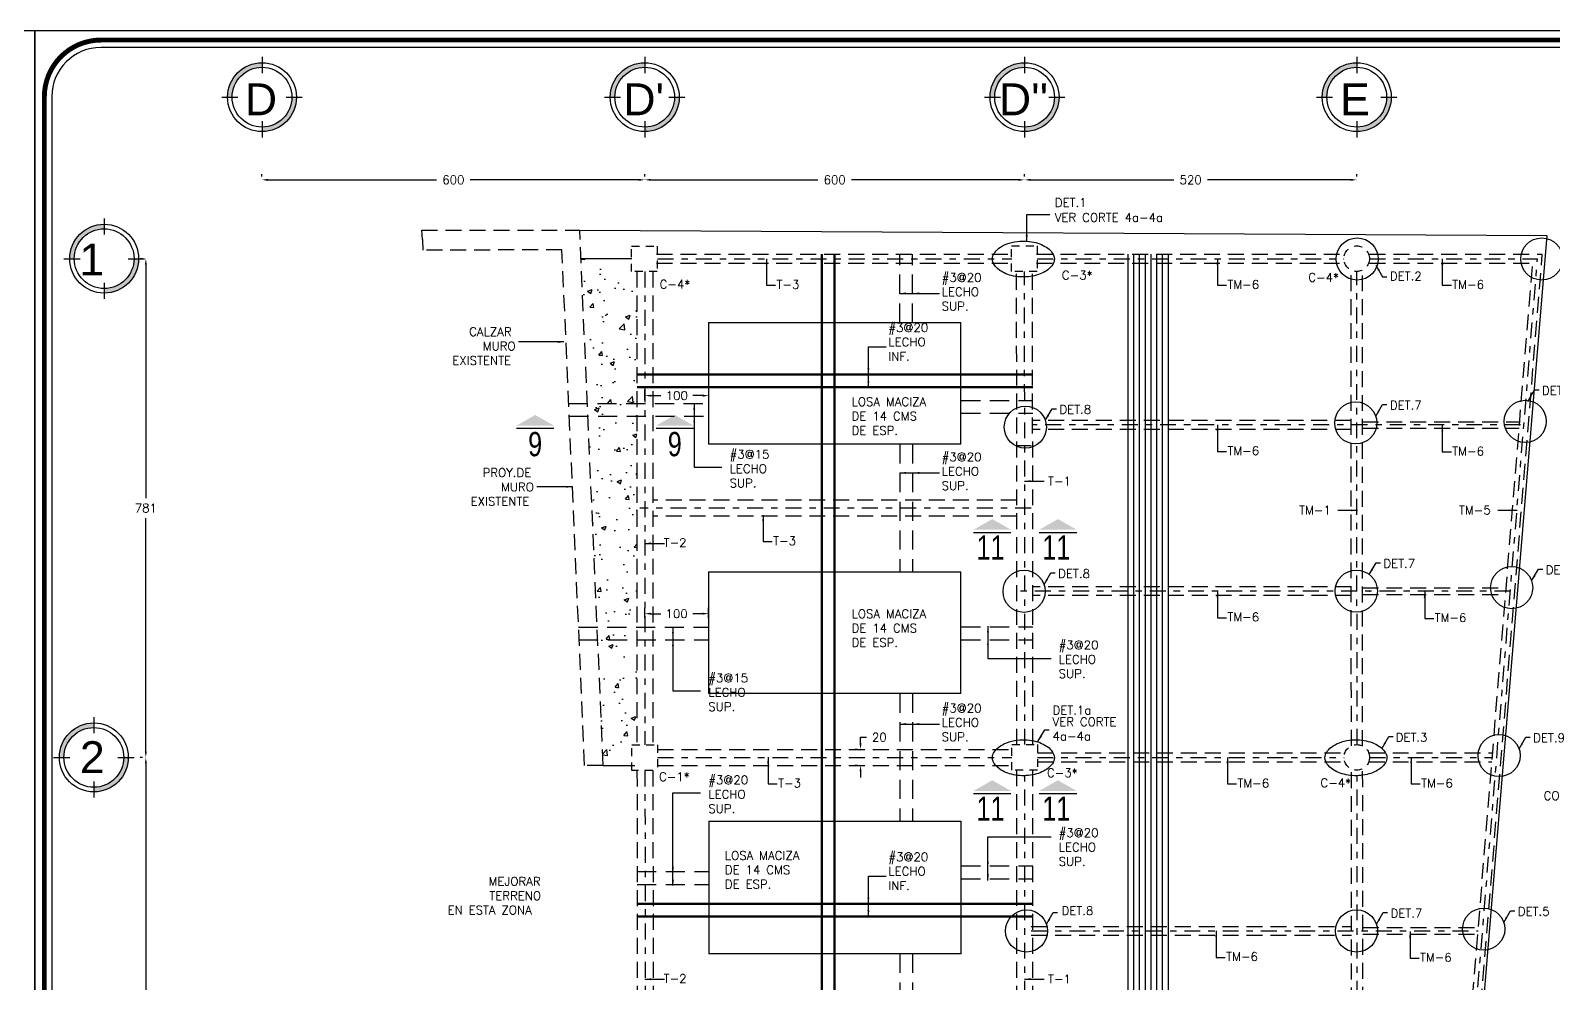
# Model space of a CAD drawing. Header units: millimetres. Extents: x -478 to -58, y -79 to 80.
# Drawn here: x -434.82 to -410.95, y 52.57 to 67.5 of the extents above; entities that cross this region are included whole.
import ezdxf
from ezdxf.enums import TextEntityAlignment as Align

# ---------------------------------------------------------------- set-up
doc = ezdxf.new("R2010")
doc.units = ezdxf.units.MM
doc.header["$MEASUREMENT"] = 0
for name, pattern in [('DASHDOT2', [0.5, 0.25, -0.125, 0, -0.125]), ('DASHED2', [0.375, 0.25, -0.125]), ('HIDDEN', [0.375, 0.25, -0.125]), ('HIDDEN2', [0.1875, 0.125, -0.0625])]:
    doc.linetypes.add(name, pattern=pattern)
doc.layers.get('Defpoints').update_dxf_attribs({"color": 71})
for name, color, linetype in [('ACERO', 40, 'Continuous'), ('ACEROP', 40, 'DASHED2'), ('Castillos', 1, 'Continuous'), ('COLUMNAS', 7, 'Continuous'), ('L1', 1, 'Continuous'), ('proyecciones', 2, 'HIDDEN2'), ('texto', 5, 'Continuous'), ('trabes', 9, 'DASHDOT2')]:
    doc.layers.add(name, color=color, linetype=linetype)
doc.layers.add('cajones', color=150, linetype='Continuous', lineweight=0)
doc.styles.add('ARIAL', font='arial.ttf')
doc.styles.add('GRAN', font='swissck.ttf', dxfattribs={"height": 0.3})
doc.styles.add('PEQ', font='simplex.shx', dxfattribs={"height": 0.09})
doc.styles.add('ROMANS', font='simplex.shx')
doc.styles.get("Standard").update_dxf_attribs({"font": 'simplex.shx'})
doc.dimstyles.new('STANDARD$0', dxfattribs={"dimtxt": 0.135, "dimasz": 0.095, "dimexe": 0.09, "dimexo": 0.05, "dimgap": 0.09, "dimtad": 0, "dimtih": 1, "dimtoh": 1, "dimdec": 0, "dimlfac": 100, "dimzin": 0, "dimdsep": 46, "dimtxsty": 'ROMANS', "dimcen": 0.09, "dimclrd": 1, "dimclre": 1, "dimclrt": 5, "dimadec": 0, "dimazin": 0, "dimtfac": 1, "dimtdec": 0, "dimtofl": 0, "dimtmove": 0, "dimatfit": 1, "dimfxl": 1, "dimtolj": 1, "dimtzin": 0, "dimarcsym": 0})

# ---------------------------------------------------------------- blocks, each defined once
blk = doc.blocks.new('EJES CREADOS')
h = blk.add_hatch(color=3)
h.paths.add_polyline_path([(-374.239, 17.488), (-374.167, 17.488, -0.414214), (-373.699, 17.956), (-373.699, 18.028, 0.414214)])
h.paths.add_polyline_path([(-373.159, 17.488), (-373.231, 17.488, -0.414214), (-373.699, 17.02), (-373.699, 16.948, 0.414214)])
at = {"color": 3}
for points in [[(-373.699, 18.118), (-373.699, 17.866)], [(-374.329, 17.488), (-374.077, 17.488)], [(-373.321, 17.488), (-373.069, 17.488)], [(-373.699, 17.11), (-373.699, 16.858)]]:
    blk.add_lwpolyline(points, dxfattribs=at)
for radius in [0.54, 0.468]:
    blk.add_circle((-373.699, 17.488), radius, dxfattribs=at)
blk = doc.blocks.new('*D378')
at = {"layer": 'COLUMNAS', "color": 1, "lineweight": -2}
for p, q in [((-433.058, 63.924), (-433.098, 63.924)), ((-433.008, 63.829), (-433.008, 60.174)), ((-433.008, 56.205), (-433.008, 59.859)), ((-433.058, 56.11), (-433.098, 56.11))]:
    blk.add_line(p, q, dxfattribs=at)
at = {"layer": 'COLUMNAS', "color": 1}
for points in [[(-433.024, 63.829), (-432.992, 63.829), (-433.008, 63.924)], [(-433.024, 56.205), (-432.992, 56.205), (-433.008, 56.11)]]:
    blk.add_solid(points, dxfattribs=at)
at = {"layer": 'Defpoints', "color": 0}
for p in [(-433.008, 63.924), (-433.008, 56.11), (-433.008, 56.11)]:
    blk.add_point(p, dxfattribs=at)
at = {"layer": 'COLUMNAS', "color": 5, "insert": (-433.008, 60.017), "char_height": 0.135, "attachment_point": 5, "style": 'ROMANS'}
blk.add_mtext('\\A1;781', dxfattribs=at)
blk = doc.blocks.new('*D379')
at = {"layer": 'COLUMNAS', "color": 1, "lineweight": -2}
for p, q in [((-433.058, 56.11), (-433.098, 56.11)), ((-433.008, 56.015), (-433.008, 52.191)), ((-433.008, 48.053), (-433.008, 51.876)), ((-433.058, 47.958), (-433.098, 47.958))]:
    blk.add_line(p, q, dxfattribs=at)
at = {"layer": 'COLUMNAS', "color": 1}
for points in [[(-433.024, 56.015), (-432.992, 56.015), (-433.008, 56.11)], [(-433.024, 48.053), (-432.992, 48.053), (-433.008, 47.958)]]:
    blk.add_solid(points, dxfattribs=at)
at = {"layer": 'Defpoints', "color": 0}
for p in [(-433.008, 56.11), (-433.008, 47.958), (-433.008, 47.958)]:
    blk.add_point(p, dxfattribs=at)
at = {"layer": 'COLUMNAS', "color": 5, "insert": (-433.008, 52.034), "char_height": 0.135, "attachment_point": 5, "style": 'ROMANS'}
blk.add_mtext('\\A1;815', dxfattribs=at)
blk = doc.blocks.new('*D384')
at = {"layer": 'COLUMNAS', "color": 1, "lineweight": -2}
for p, q in [((-431.188, 65.209), (-431.188, 65.249)), ((-431.093, 65.159), (-428.453, 65.159)), ((-425.286, 65.159), (-427.926, 65.159)), ((-425.191, 65.209), (-425.191, 65.249))]:
    blk.add_line(p, q, dxfattribs=at)
at = {"layer": 'COLUMNAS', "color": 1}
for points in [[(-431.093, 65.175), (-431.093, 65.143), (-431.188, 65.159)], [(-425.286, 65.175), (-425.286, 65.143), (-425.191, 65.159)]]:
    blk.add_solid(points, dxfattribs=at)
at = {"layer": 'Defpoints', "color": 0}
for p in [(-431.188, 65.159), (-425.191, 65.159), (-425.191, 65.159)]:
    blk.add_point(p, dxfattribs=at)
at = {"layer": 'COLUMNAS', "color": 5, "insert": (-428.189, 65.159), "char_height": 0.135, "attachment_point": 5, "style": 'ROMANS'}
blk.add_mtext('\\A1;600', dxfattribs=at)
blk = doc.blocks.new('*D385')
at = {"layer": 'COLUMNAS', "color": 1, "lineweight": -2}
for p, q in [((-425.191, 65.209), (-425.191, 65.249)), ((-425.096, 65.159), (-422.479, 65.159)), ((-419.335, 65.159), (-421.952, 65.159)), ((-419.24, 65.209), (-419.24, 65.249))]:
    blk.add_line(p, q, dxfattribs=at)
at = {"layer": 'COLUMNAS', "color": 1}
for points in [[(-425.096, 65.175), (-425.096, 65.143), (-425.191, 65.159)], [(-419.335, 65.175), (-419.335, 65.143), (-419.24, 65.159)]]:
    blk.add_solid(points, dxfattribs=at)
at = {"layer": 'Defpoints', "color": 0}
for p in [(-425.191, 65.159), (-419.24, 65.159), (-419.24, 65.159)]:
    blk.add_point(p, dxfattribs=at)
at = {"layer": 'COLUMNAS', "color": 5, "insert": (-422.215, 65.159), "char_height": 0.135, "attachment_point": 5, "style": 'ROMANS'}
blk.add_mtext('\\A1;600', dxfattribs=at)
blk = doc.blocks.new('*D386')
at = {"layer": 'COLUMNAS', "color": 1, "lineweight": -2}
for p, q in [((-419.24, 65.209), (-419.24, 65.249)), ((-419.145, 65.159), (-416.901, 65.159)), ((-414.13, 65.159), (-416.374, 65.159)), ((-414.035, 65.209), (-414.035, 65.249))]:
    blk.add_line(p, q, dxfattribs=at)
at = {"layer": 'COLUMNAS', "color": 1}
for points in [[(-419.145, 65.175), (-419.145, 65.143), (-419.24, 65.159)], [(-414.13, 65.175), (-414.13, 65.143), (-414.035, 65.159)]]:
    blk.add_solid(points, dxfattribs=at)
at = {"layer": 'Defpoints', "color": 0}
for p in [(-419.24, 65.159), (-414.035, 65.159), (-414.035, 65.159)]:
    blk.add_point(p, dxfattribs=at)
at = {"layer": 'COLUMNAS', "color": 5, "insert": (-416.637, 65.159), "char_height": 0.135, "attachment_point": 5, "style": 'ROMANS'}
blk.add_mtext('\\A1;520', dxfattribs=at)
blk = doc.blocks.new('*D390')
at = {"layer": 'Defpoints', "color": 0}
for p in [(-425.19, 61.655), (-424.186, 61.778), (-424.186, 61.655)]:
    blk.add_point(p, dxfattribs=at)
at = {"layer": 'L1', "color": 1, "lineweight": -2}
for p, q in [((-425.19, 61.705), (-425.19, 61.868)), ((-424.186, 61.705), (-424.186, 61.868)), ((-425.095, 61.778), (-424.939, 61.778)), ((-424.281, 61.778), (-424.437, 61.778))]:
    blk.add_line(p, q, dxfattribs=at)
at = {"layer": 'L1', "color": 1}
for points in [[(-425.095, 61.794), (-425.095, 61.762), (-425.19, 61.778)], [(-424.281, 61.794), (-424.281, 61.762), (-424.186, 61.778)]]:
    blk.add_solid(points, dxfattribs=at)
at = {"layer": 'L1', "color": 5, "insert": (-424.688, 61.778), "char_height": 0.135, "attachment_point": 5, "style": 'ROMANS'}
blk.add_mtext('\\A1;100', dxfattribs=at)
blk = doc.blocks.new('*D387')
at = {"layer": 'Defpoints', "color": 0}
for p in [(-425.19, 58.24), (-424.19, 58.362), (-424.19, 58.24)]:
    blk.add_point(p, dxfattribs=at)
at = {"layer": 'L1', "color": 1, "lineweight": -2}
for p, q in [((-425.19, 58.29), (-425.19, 58.452)), ((-425.095, 58.362), (-424.94, 58.362)), ((-424.285, 58.362), (-424.439, 58.362)), ((-424.19, 58.29), (-424.19, 58.452))]:
    blk.add_line(p, q, dxfattribs=at)
at = {"layer": 'L1', "color": 1}
for points in [[(-425.095, 58.378), (-425.095, 58.346), (-425.19, 58.362)], [(-424.285, 58.378), (-424.285, 58.346), (-424.19, 58.362)]]:
    blk.add_solid(points, dxfattribs=at)
at = {"layer": 'L1', "color": 5, "insert": (-424.69, 58.362), "char_height": 0.135, "attachment_point": 5, "style": 'ROMANS'}
blk.add_mtext('\\A1;100', dxfattribs=at)
blk = doc.blocks.new('*D419')
at = {"layer": 'Defpoints', "color": 0}
for p in [(-421.809, 56.235), (-421.809, 56.235), (-421.809, 55.985)]:
    blk.add_point(p, dxfattribs=at)
at = {"layer": 'L1', "color": 1, "lineweight": -2}
for p, q in [((-421.809, 56.33), (-421.809, 56.425)), ((-421.809, 56.425), (-421.714, 56.425)), ((-421.859, 56.235), (-421.899, 56.235)), ((-421.859, 55.985), (-421.899, 55.985)), ((-421.809, 55.89), (-421.809, 55.795))]:
    blk.add_line(p, q, dxfattribs=at)
at = {"layer": 'L1', "color": 1}
for points in [[(-421.825, 56.33), (-421.793, 56.33), (-421.809, 56.235)], [(-421.825, 55.89), (-421.793, 55.89), (-421.809, 55.985)]]:
    blk.add_solid(points, dxfattribs=at)
at = {"layer": 'L1', "color": 5, "insert": (-421.515, 56.425), "char_height": 0.135, "attachment_point": 5, "style": 'ROMANS'}
blk.add_mtext('\\A1;20', dxfattribs=at)

msp = doc.modelspace()

# ---------------------------------------------------------------- hatches: boundary and pattern name
at = {"layer": 'L1'}
h = msp.add_hatch(dxfattribs=at)
h.set_pattern_fill('AR-CONC', color=256, scale=0.1, style=0)
h.set_pattern_definition([(50, (-0.16126, 0), (0.7172602, -0.0627521), [0.075, -0.825]), (355, (-0.1613, 0), (-0.1387513, 0.7521921), [0.06, -0.66]), (100.4514, (-0.1015, -0.0052), (0.5785094, 0.6894395), [0.0637402, -0.7011421]), (46.1842, (-0.1613, 0.2), (1.067241, -0.165519), [0.1125, -1.2375]), (96.6356, (-0.0723, 0.1862), (0.9346627, 0.9741179), [0.0956103, -1.051713]), (351.1842, (-0.1613, 0.2), (0.934662, 0.9741186), [0.09, -0.99]), (21, (-0.06126, 0.15), (0.59690705, -0.4026189), [0.075, -0.825]), (326, (-0.0613, 0.15), (0.2433153, 0.72515), [0.06, -0.66]), (71.4514, (-0.0115, 0.11645), (0.8402226, 0.3225305), [0.0637402, -0.7011421]), (37.5, (-0.16126, 0), (0.01215986, 0.33289385), [0, -0.652, 0, -0.67, 0, -0.6625]), (7.5, (-0.16126, 0), (0.26306954, 0.3944117), [0, -0.382, 0, -0.637, 0, -0.2525]), (327.5, (-0.38426, 0), (0.53382244, -0.02255487), [0, -0.25, 0, -0.78, 0, -1.035]), (317.5, (-0.48426, 0), (0.58318617, 0.100105), [0, -0.325, 0, -0.518, 0, -0.735])])
edge = h.paths.add_edge_path()
edge.add_spline(control_points=[(-425.31597, 63.64408), (-425.33219, 63.6463), (-425.34821, 63.64905), (-425.44839, 63.66991), (-425.52428, 63.70189), (-425.63363, 63.77849), (-425.66756, 63.8214), (-425.69261, 63.88307), (-425.69671, 63.90329), (-425.69584, 63.92375)], knot_values=[3.11681611, 3.11681611, 3.11681611, 3.11681611, 3.21061865, 3.21061865, 3.7145161, 3.7145161, 4.21841354, 4.21841354, 4.51159774, 4.51159774, 4.51159774, 4.51159774], degree=3, periodic=0)
edge.add_line((-425.69816, 63.92375), (-426.18961, 63.92375))
edge.add_line((-426.18961, 63.92375), (-426.0899, 61.65542))
edge.add_line((-426.0899, 61.65542), (-425.3149, 61.65542))
edge.add_line((-425.3149, 61.65542), (-425.31597, 63.64408))
h.paths.add_polyline_path([(-425.3149, 61.65542), (-426.0899, 61.65542), (-426.08111, 61.45542), (-425.31479, 61.45542)])
h.paths.add_polyline_path([(-425.31479, 61.45542), (-426.08111, 61.45542), (-425.93587, 58.15112), (-425.31301, 58.15112)])
h.paths.add_polyline_path([(-425.31301, 58.15112), (-425.93587, 58.15112), (-425.92707, 57.95112), (-425.31291, 57.95112)])
edge = h.paths.add_edge_path()
edge.add_line((-425.31291, 57.95112), (-425.92707, 57.95112))
edge.add_line((-425.92707, 57.95112), (-425.84065, 55.9849))
edge.add_line((-425.84065, 55.9849), (-425.64363, 55.9849))
edge.add_spline(control_points=[(-425.64363, 55.9849), (-425.6615, 56.00571), (-425.6743, 56.02663), (-425.69822, 56.08552), (-425.69896, 56.11725), (-425.66749, 56.20502), (-425.61885, 56.26381), (-425.47445, 56.34281), (-425.39585, 56.36797), (-425.31206, 56.37952)], knot_values=[1.76579555, 1.76579555, 1.76579555, 1.76579555, 2.02300414, 2.02300414, 2.52690159, 2.52690159, 3.18324944, 3.18324944, 3.6672089, 3.6672089, 3.6672089, 3.6672089], degree=3, periodic=0)
edge.add_line((-425.31206, 56.37952), (-425.31291, 57.95112))

# ---------------------------------------------------------------- linework, layer by layer
at = {"layer": 'ACERO', "lineweight": 100}
for p, q in [((-422.41535, 63.99375), (-422.41535, 47.85819)), ((-422.21535, 63.99375), (-422.21535, 47.85819)), ((-425.31129, 62.10977), (-419.10896, 62.10977)), ((-425.31129, 61.90977), (-419.10896, 61.90977)), ((-425.31129, 53.81674), (-419.10896, 53.81674)), ((-425.31129, 53.61674), (-419.10896, 53.61674))]:
    msp.add_line(p, q, dxfattribs=at)
at = {"layer": 'ACEROP', "ltscale": 1.2}
for p, q in [((-421.19279, 62.92375), (-421.19279, 63.99375)), ((-420.99279, 62.92375), (-420.99279, 63.99375)), ((-426.38114, 61.65542), (-424.18637, 61.65542)), ((-420.23178, 61.70364), (-419.10732, 61.70364)), ((-426.37234, 61.45542), (-424.18637, 61.45542)), ((-420.23178, 61.50364), (-419.10732, 61.50364)), ((-421.19279, 61.01683), (-421.19279, 59.01683)), ((-420.99279, 61.01683), (-420.99279, 59.01683)), ((-426.2271, 58.15112), (-424.18637, 58.15112)), ((-420.23178, 58.15372), (-419.10732, 58.15372)), ((-426.21831, 57.95112), (-424.18637, 57.95112)), ((-420.23178, 57.95372), (-419.10732, 57.95372)), ((-421.19279, 57.1099), (-421.19279, 55.1099)), ((-420.99279, 57.1099), (-420.99279, 55.1099)), ((-425.31084, 54.32036), (-424.18637, 54.32036)), ((-420.23178, 54.40965), (-419.10732, 54.40965)), ((-420.23178, 54.20965), (-419.10732, 54.20965)), ((-425.31084, 54.12036), (-424.18637, 54.12036)), ((-421.19279, 53.03405), (-421.19279, 51.03405)), ((-420.99279, 53.03405), (-420.99279, 51.03405))]:
    msp.add_line(p, q, dxfattribs=at)
at = {"layer": 'cajones'}
msp.add_line((-434.77358, 27.53702), (-434.74093, 60.03704), dxfattribs=at)
at = {"layer": 'COLUMNAS'}
msp.add_point((-413.83368, 58.71452), dxfattribs=at)
at = {"layer": 'L1'}
for p, q in [((-426.20932, 64.37226), (-411.05662, 64.28638)), ((-411.05662, 64.28638), (-415.38146, 11.89485)), ((-417.53118, 63.99375), (-417.53118, 14.68894)), ((-417.44118, 63.99375), (-417.44118, 14.5464)), ((-417.17118, 63.99375), (-417.17118, 14.1188)), ((-417.08118, 63.99375), (-417.08118, 13.97627)), ((-425.39112, 63.92375), (-426.18961, 63.92375)), ((-424.18956, 62.92375), (-424.18956, 61.01683)), ((-424.18956, 62.92375), (-420.23805, 62.92375)), ((-420.23805, 61.01683), (-420.23805, 62.92375)), ((-420.23805, 61.01683), (-424.18956, 61.01683)), ((-424.18956, 59.01683), (-424.18956, 57.1099)), ((-424.18956, 59.01683), (-420.23805, 59.01683)), ((-420.23805, 57.1099), (-420.23805, 59.01683)), ((-420.23805, 57.1099), (-424.18956, 57.1099)), ((-425.84065, 55.9849), (-425.34623, 55.9849)), ((-424.18637, 55.1099), (-424.18637, 53.03405)), ((-424.18637, 55.1099), (-420.23404, 55.1099)), ((-420.23404, 53.03405), (-420.23404, 55.1099)), ((-420.23404, 53.03405), (-424.18637, 53.03405))]:
    msp.add_line(p, q, dxfattribs=at)
at = {"layer": 'L1', "linetype": 'HIDDEN'}
for p, q in [((-425.00377, 63.99375), (-419.42692, 63.99375)), ((-419.05222, 63.99375), (-414.22204, 63.99375)), ((-413.83469, 63.99375), (-411.12653, 63.99375)), ((-413.0949, 39.90173), (-411.12653, 63.99375)), ((-425.31601, 63.72368), (-425.31202, 56.3067)), ((-425.06601, 63.72382), (-425.06202, 56.3067)), ((-425.00377, 63.85375), (-419.42692, 63.85375)), ((-419.35966, 56.3098), (-419.36346, 63.72369)), ((-419.10966, 56.30993), (-419.11346, 63.72382)), ((-419.05222, 63.85375), (-414.22204, 63.85375)), ((-414.1187, 56.29093), (-414.1221, 63.74386)), ((-413.9417, 56.2875), (-413.9451, 63.74494)), ((-413.83469, 63.85375), (-411.27844, 63.85375)), ((-413.22703, 40.00368), (-411.27844, 63.85375)), ((-414.12102, 61.38914), (-419.11226, 61.38914)), ((-413.9452, 61.37014), (-411.48135, 61.37014)), ((-414.12096, 61.24914), (-419.11219, 61.24914)), ((-413.94515, 61.26814), (-411.48969, 61.26814)), ((-419.36162, 60.14183), (-425.06409, 60.14183)), ((-419.36149, 59.89183), (-425.06395, 59.89183)), ((-414.11984, 58.78452), (-419.11093, 58.78452)), ((-413.9452, 58.76552), (-411.69416, 58.76552)), ((-425.18828, 58.64452), (-425.18832, 58.64452)), ((-414.11978, 58.64452), (-419.11085, 58.64452)), ((-413.94515, 58.66352), (-411.70249, 58.66352)), ((-424.99092, 56.2349), (-419.43856, 56.2349)), ((-419.03856, 56.1799), (-414.22103, 56.1799)), ((-413.84633, 56.1799), (-411.90541, 56.1799)), ((-425.3118, 55.9067), (-425.30763, 48.15725)), ((-425.0618, 55.9067), (-425.05763, 48.15739)), ((-424.99092, 55.9849), (-419.43856, 55.9849)), ((-419.35548, 48.15729), (-419.35945, 55.90988)), ((-419.10548, 48.15742), (-419.10945, 55.91001)), ((-419.03856, 56.0399), (-414.22103, 56.0399)), ((-414.11499, 48.13021), (-414.11854, 55.9288)), ((-413.938, 48.14279), (-413.94154, 55.93239)), ((-413.84633, 56.0399), (-411.91684, 56.0399)), ((-419.13511, 53.46267), (-414.11742, 53.46267)), ((-425.18545, 53.32267), (-425.18541, 53.32267)), ((-419.13508, 53.32267), (-414.11735, 53.32267)), ((-413.94041, 53.44317), (-412.129, 53.44317)), ((-413.94036, 53.34217), (-412.13725, 53.34217))]:
    msp.add_line(p, q, dxfattribs=at)
at = {"layer": 'L1', "color": 3}
for p, q in [((-417.62118, 63.99375), (-417.62118, 14.83147)), ((-417.35118, 63.99375), (-417.35118, 14.40387)), ((-417.26118, 63.99375), (-417.26118, 14.26134)), ((-416.99118, 63.99375), (-416.99118, 13.83374))]:
    msp.add_line(p, q, dxfattribs=at)
for centre in [(-414.02803, 63.91912), (-419.22692, 61.28488), (-414.0495, 61.35072), (-411.39434, 61.37485), (-419.24688, 58.71277), (-414.04144, 58.716), (-411.60714, 58.77023), (-411.80397, 56.13894), (-419.20825, 53.39092), (-414.03814, 53.39092), (-412.04502, 53.42003)]:
    msp.add_circle(centre, 0.33, dxfattribs=at)
at = {"layer": 'L1'}
msp.add_circle((-411.13536, 63.91912), 0.33, dxfattribs=at)
at = {"layer": 'L1', "color": 3}
for points in [[(-418.77218, 63.91859), (-418.77218, 63.95616), (-418.78582, 63.99614), (-418.8605, 64.08236), (-418.92284, 64.12558), (-419.07999, 64.1855), (-419.17519, 64.20158), (-419.38612, 64.19868), (-419.50107, 64.16861), (-419.66731, 64.07766), (-419.71594, 64.01887), (-419.74741, 63.9311), (-419.74667, 63.89937), (-419.71499, 63.8214), (-419.68106, 63.77849), (-419.57172, 63.70189), (-419.49583, 63.66991), (-419.32691, 63.63474), (-419.23395, 63.63228), (-419.0597, 63.65727), (-418.97976, 63.68516), (-418.85639, 63.75769), (-418.81476, 63.8011), (-418.77837, 63.86778), (-418.77218, 63.89357), (-418.77218, 63.91859)], [(-418.77218, 56.10474), (-418.77218, 56.14231), (-418.78582, 56.18229), (-418.8605, 56.26851), (-418.92284, 56.31173), (-419.07999, 56.37165), (-419.17519, 56.38773), (-419.38612, 56.38483), (-419.50107, 56.35475), (-419.66731, 56.26381), (-419.71594, 56.20502), (-419.74741, 56.11725), (-419.74667, 56.08552), (-419.71499, 56.00755), (-419.68106, 55.96464), (-419.57172, 55.88804), (-419.49583, 55.85606), (-419.32691, 55.82089), (-419.23395, 55.81843), (-419.0597, 55.84342), (-418.97976, 55.87131), (-418.85639, 55.94384), (-418.81476, 55.98725), (-418.77837, 56.05393), (-418.77218, 56.07972), (-418.77218, 56.10474)], [(-413.56245, 56.10474), (-413.56245, 56.14231), (-413.5761, 56.18229), (-413.65078, 56.26851), (-413.71311, 56.31173), (-413.87026, 56.37165), (-413.96547, 56.38773), (-414.17639, 56.38483), (-414.29134, 56.35475), (-414.45758, 56.26381), (-414.50621, 56.20502), (-414.53768, 56.11725), (-414.53694, 56.08552), (-414.50527, 56.00755), (-414.47134, 55.96464), (-414.36199, 55.88804), (-414.2861, 55.85606), (-414.11718, 55.82089), (-414.02422, 55.81843), (-413.84997, 55.84342), (-413.77004, 55.87131), (-413.64667, 55.94384), (-413.60504, 55.98725), (-413.56864, 56.05393), (-413.56245, 56.07972), (-413.56245, 56.10474)]]:
    msp.add_open_spline(points, degree=3, knots=[0, 0, 0, 0, 0.53113572, 0.53113572, 1.06227144, 1.06227144, 1.59340716, 1.59340716, 2.24975501, 2.24975501, 2.90610286, 2.90610286, 3.41000031, 3.41000031, 3.91389776, 3.91389776, 4.4177952, 4.4177952, 4.92169265, 4.92169265, 5.4255901, 5.4255901, 5.92948754, 5.92948754, 6.28318531, 6.28318531, 6.28318531, 6.28318531], dxfattribs=at)
at = {"layer": 'proyecciones', "ltscale": 2}
for p, q in [((-428.68537, 64.37226), (-426.20932, 64.37226)), ((-428.67416, 64.22226), (-428.66613, 64.05781)), ((-425.84065, 55.9849), (-426.20932, 64.37226)), ((-426.48691, 64.06178), (-428.66613, 64.05781)), ((-426.13188, 55.9849), (-426.48691, 64.06178)), ((-425.84065, 55.9849), (-426.13188, 55.9849))]:
    msp.add_line(p, q, dxfattribs=at)
msp.add_lwpolyline([(-428.67416, 64.22226), (-428.68537, 64.37226)], dxfattribs=at)
at = {"layer": 'proyecciones'}
for points in [[(-424.99602, 63.72058), (-425.39602, 63.72058), (-425.39602, 64.12058), (-424.99602, 64.12058)], [(-419.04348, 63.72379), (-419.44348, 63.72379), (-419.44348, 64.12379), (-419.04348, 64.12379)], [(-419.03856, 55.9099), (-419.43856, 55.9099), (-419.43856, 56.3099), (-419.03856, 56.3099)]]:
    msp.add_lwpolyline(points, close=True, dxfattribs=at)
msp.add_lwpolyline([(-425.0618, 55.9067), (-425.39092, 55.9067), (-425.39092, 56.3067), (-424.99092, 56.3067), (-424.99092, 55.9067)], dxfattribs=at)
for centre in [(-414.03469, 63.92375), (-414.03368, 56.1099)]:
    msp.add_circle(centre, 0.2, dxfattribs=at)
at = {"layer": 'texto'}
for p, q in [((-427.19926, 61.26733), (-426.61322, 61.26733)), ((-425.0114, 61.26733), (-424.42536, 61.26733)), ((-420.03825, 59.63622), (-419.45222, 59.63622)), ((-419.00866, 59.63622), (-418.42262, 59.63622)), ((-420.03825, 55.544), (-419.45222, 55.544)), ((-419.00866, 55.544), (-418.42262, 55.544))]:
    msp.add_line(p, q, dxfattribs=at)
at = {"layer": 'texto', "color": 7}
for points in [[(-478.24153, 1.65615), (-478.24153, 67.49957), (-434.74588, 67.49957), (-434.74588, 1.65615)], [(-434.74588, 1.65615), (-434.74588, 67.49957), (-391.25023, 67.49957), (-391.25023, 1.65615)]]:
    msp.add_lwpolyline(points, close=True, dxfattribs=at)
at = {"layer": 'texto', "const_width": 0.07718}
msp.add_lwpolyline([(-434.59765, 66.46207), (-434.59765, 2.74941, 0.41421356), (-433.71014, 1.86189), (-392.28773, 1.86189, 0.41421356), (-391.40022, 2.74941), (-391.40022, 66.46207, 0.41421356), (-392.28773, 67.34958), (-433.71014, 67.34958, 0.41421356)], format="xyb", close=True, dxfattribs=at)
at = {"layer": 'texto'}
msp.add_lwpolyline([(-434.48189, 66.46207), (-434.48189, 2.74941, 0.41421356), (-433.71014, 1.97766), (-392.28773, 1.97766, 0.41421356), (-391.51598, 2.74941), (-391.51598, 66.46207, 0.41421356), (-392.28773, 67.23382), (-433.71014, 67.23382, 0.41421356)], format="xyb", close=True, dxfattribs=at)
for points in [[(-427.19926, 61.30854), (-426.90624, 61.47484), (-426.61322, 61.30854)], [(-425.0114, 61.30854), (-424.71838, 61.47484), (-424.42536, 61.30854)], [(-420.03825, 59.67743), (-419.74524, 59.84374), (-419.45222, 59.67743)], [(-419.00866, 59.67743), (-418.71564, 59.84374), (-418.42262, 59.67743)], [(-420.03825, 55.58521), (-419.74524, 55.75151), (-419.45222, 55.58521)], [(-419.00866, 55.58521), (-418.71564, 55.75151), (-418.42262, 55.58521)]]:
    msp.add_solid(points, dxfattribs=at)
at = {"layer": 'trabes'}
for p, q in [((-425.19101, 63.72375), (-425.18702, 56.3067)), ((-424.99112, 63.92375), (-419.43957, 63.92375)), ((-419.23466, 56.30986), (-419.23846, 63.72376)), ((-419.03957, 63.92375), (-414.23469, 63.92375)), ((-414.02896, 56.30985), (-414.03355, 63.72376)), ((-413.83469, 63.92375), (-411.20249, 63.92375)), ((-413.16096, 39.9527), (-411.20249, 63.92375)), ((-411.46646, 61.31914), (-419.11222, 61.31914)), ((-419.13638, 60.99183), (-419.37865, 60.99183)), ((-419.13638, 60.01683), (-425.26577, 60.01683)), ((-411.62809, 58.71452), (-419.31412, 58.71452)), ((-424.99092, 56.1099), (-419.43856, 56.1099)), ((-419.03856, 56.1099), (-414.23368, 56.1099)), ((-413.83368, 56.1099), (-411.91112, 56.1099)), ((-425.1868, 55.9067), (-425.18263, 48.15732)), ((-419.23048, 48.15736), (-419.23445, 55.90994)), ((-414.0239, 48.15745), (-414.02871, 55.90996)), ((-419.13509, 53.39267), (-412.13313, 53.39267))]:
    msp.add_line(p, q, dxfattribs=at)

# ---------------------------------------------------------------- block references
at = {"layer": 'COLUMNAS'}
for p in [(-57.48815, 48.96653), (-51.49164, 48.96653), (-45.54009, 48.96653), (-40.33521, 48.96653), (-59.96194, 46.43591), (-60.12321, 38.62206)]:
    msp.add_blockref('EJES CREADOS', p, dxfattribs=at)

# ---------------------------------------------------------------- texts
at = {"color": 1, "style": 'ARIAL'}
for tag, p in [('D', (-431.20333, 66.4211)), ("D'", (-425.20682, 66.4211)), ("D''", (-419.25501, 66.4211)), ('E', (-414.06247, 66.4211)), ('1', (-433.85446, 63.91047)), ('2', (-433.84646, 56.11718))]:
    msp.add_attdef(tag, text='EJE', height=0.5, dxfattribs=at).set_placement(p, align=Align.MIDDLE)
at = {"layer": 'L1', "color": 5, "char_height": 0.135, "style": 'ROMANS'}
for insert, attachment_point in [((-418.59355, 64.61569), 4), ((-418.50924, 63.34223), 4), ((-427.24294, 62.61901), 6), ((-418.57214, 62.37132), 4), ((-418.57214, 62.37132), 4), ((-424.06508, 60.65796), 4), ((-424.06508, 60.65796), 4)]:
    msp.add_mtext('\\A1;', dxfattribs=dict(at, insert=insert, attachment_point=attachment_point))
at = {"layer": 'texto', "style": 'GRAN', "width": 0.906209}
for s, p in [('9', (-427.0176, 60.82893)), ('9', (-424.82974, 60.82893)), ('11', (-419.99105, 59.20926)), ('11', (-418.96145, 59.20926)), ('11', (-419.99105, 55.11704)), ('11', (-418.96145, 55.11704))]:
    msp.add_text(s, height=0.37982, dxfattribs=at).set_placement(p)
at = {"layer": 'texto', "char_height": 0.135, "style": 'PEQ'}
for s, insert, attachment_point in [('DET.1', (-418.76513, 64.80218), 4), ('VER CORTE 4a-4a', (-418.76513, 64.56977), 4), ('#3@20\\PLECHO\\PSUP.', (-420.53814, 63.40402), 4), ('C-3*', (-418.65492, 63.66644), 4), ('C-4*', (-424.9574, 63.52258), 4), ('T-3', (-423.12611, 63.51973), 4), ('TM-6', (-416.06105, 63.51973), 4), ('C-4*', (-414.79425, 63.63088), 4), ('TM-6', (-412.53786, 63.51973), 4), ('#3@20\\PLECHO\\PINF.', (-421.37328, 62.61855), 4), ('LOSA MACIZA\\PDE 14 CMS\\PDE ESP.', (-421.94922, 61.45774), 4), ('#3@15\\PLECHO\\PSUP.', (-423.86124, 60.63352), 4), ('#3@20\\PLECHO\\PSUP.', (-420.53814, 60.59179), 4), ('TM-6', (-416.06105, 60.91512), 4), ('TM-6', (-412.53786, 60.90768), 4), ('TM-1', (-414.44014, 59.9853), 6), ('TM-5', (-411.93408, 59.9853), 6), ('T-2', (-424.89433, 59.47413), 4), ('T-3', (-423.17932, 59.50266), 4), ('LOSA MACIZA\\PDE 14 CMS\\PDE ESP.', (-421.94922, 58.13539), 4), ('TM-6', (-416.06105, 58.3105), 4), ('TM-6', (-412.81323, 58.29926), 4), ('#3@20\\PLECHO\\PSUP.', (-418.70514, 57.64621), 4), ('#3@15\\PLECHO\\PSUP.', (-424.1947, 57.12923), 4), ('#3@20\\PLECHO\\PSUP.', (-420.53814, 56.65668), 4), ('DET.1a', (-418.80064, 56.84989), 4), ('VER CORTE\\P4a-4a', (-418.80064, 56.55552), 4), ('C-1*', (-424.96584, 55.80744), 4), ('#3@20\\PLECHO\\PSUP.', (-424.1947, 55.53155), 4), ('C-3*', (-418.88851, 55.86912), 4), ('T-3', (-423.10134, 55.70765), 4), ('TM-6', (-415.90443, 55.70588), 4), ('C-4*', (-414.60282, 55.71099), 4), ('TM-6', (-413.02621, 55.70585), 4), ('\\A1;CONEXION A CORTANTE', (-409.01699, 55.50941), 6), ('#3@20\\PLECHO\\PSUP.', (-418.70514, 54.70463), 4), ('LOSA MACIZA\\PDE 14 CMS\\PDE ESP.', (-423.93528, 54.34888), 4), ('#3@20\\PLECHO\\PINF.', (-421.37328, 54.32551), 4), ('DET.8', (-418.65868, 53.70912), 4), ('TM-6', (-416.08103, 52.98865), 4), ('TM-6', (-413.04297, 52.9774), 4), ('T-2', (-424.89433, 52.64421), 4)]:
    msp.add_mtext(s, dxfattribs=dict(at, insert=insert, attachment_point=attachment_point))
at = {"layer": 'texto', "char_height": 0.135, "width": 2.5485091}
for s, insert, attachment_point in [('DET.2', (-413.51424, 63.5835), 7), ('\\pi1.8028;CALZAR\\P\\pi2.0149;MURO\\P\\pi1.5392;EXISTENTE', (-429.74422, 62.84702), 1), ('DET.5', (-411.13183, 61.92708), 1), ('DET.8', (-418.69277, 61.62976), 1), ('DET.7', (-413.51535, 61.6956), 1), ('\\pi1.7257;PROY.DE\\P\\pi2.0149;MURO\\P\\pi1.5392;EXISTENTE', (-429.45779, 60.63937), 1), ('T-1', (-418.87146, 60.50691), 1), ('DET.7', (-413.61707, 59.21624), 1), ('DET.8', (-418.71273, 59.05766), 1), ('DET.5', (-411.07299, 59.11512), 1), ('DET.3', (-413.42359, 56.4918), 1), ('DET.9', (-411.26982, 56.48383), 1), ('\\pi1.6614;MEJORAR\\P\\pi1.6742;TERRENO\\P\\pi1.0185;EN ESTA ZONA', (-429.2991, 54.23572), 1), ('DET.7', (-413.50399, 53.73581), 1), ('DET.5', (-411.51087, 53.76491), 1), ('T-1', (-418.87146, 52.7055), 1)]:
    msp.add_mtext(s, dxfattribs=dict(at, insert=insert, attachment_point=attachment_point))

# ---------------------------------------------------------------- dimensions: what is measured, and where the dimension line sits
at = {"layer": 'COLUMNAS'}
for base, p1, p2, picture, middle in [((-425.19112, 65.15892), (-431.18763, 65.15892), (-425.19112, 65.15892), '*D384', (-428.18938, 65.15892)), ((-414.03469, 65.15892), (-419.23957, 65.15892), (-414.03469, 65.15892), '*D386', (-416.63713, 65.15892))]:
    dim = msp.add_linear_dim(base=base, p1=p1, p2=p2, dimstyle='STANDARD$0', dxfattribs=at)
    dim.commit()
    dim.dimension.update_dxf_attribs({"geometry": picture, "text_midpoint": middle})
dim = msp.add_linear_dim(base=(-419.23957, 65.15892), p1=(-425.19112, 65.15892), p2=(-419.23957, 65.15892), text='600', dimstyle='STANDARD$0', dxfattribs=at)
dim.commit()
dim.dimension.update_dxf_attribs({"geometry": '*D385', "text_midpoint": (-422.21535, 65.15892)})
for base, p1, p2, picture, middle in [((-433.00784, 56.1099), (-433.00784, 63.92375), (-433.00784, 56.1099), '*D378', (-433.00784, 60.01683)), ((-433.00784, 47.9577), (-433.00784, 56.1099), (-433.00784, 47.9577), '*D379', (-433.00784, 52.0338))]:
    dim = msp.add_linear_dim(base=base, p1=p1, p2=p2, angle=90, dimstyle='STANDARD$0', dxfattribs=at)
    dim.commit()
    dim.dimension.update_dxf_attribs({"geometry": picture, "text_midpoint": middle})
at = {"layer": 'L1'}
for base, p1, p2, picture, middle in [((-424.18637, 61.77782), (-425.1899, 61.65542), (-424.18637, 61.65542), '*D390', (-424.68814, 61.77782)), ((-424.18956, 58.36223), (-425.1899, 58.23982), (-424.18956, 58.23982), '*D387', (-424.68973, 58.36223))]:
    dim = msp.add_linear_dim(base=base, p1=p1, p2=p2, dimstyle='STANDARD$0', dxfattribs=at)
    dim.commit()
    dim.dimension.update_dxf_attribs({"geometry": picture, "text_midpoint": middle})
dim = msp.add_linear_dim(base=(-421.80912, 56.2349), p1=(-421.80912, 55.9849), p2=(-421.80912, 56.2349), angle=90, text='20', dimstyle='STANDARD$0', dxfattribs=at)
dim.commit()
dim.dimension.update_dxf_attribs({"geometry": '*D419', "text_midpoint": (-421.51483, 56.4249)})

# ---------------------------------------------------------------- leaders
at = {"layer": 'Castillos'}
for points in [[(-413.73543, 63.8237), (-413.62957, 63.64035), (-413.56078, 63.64035)], [(-411.35302, 61.68688), (-411.24716, 61.87024), (-411.17837, 61.87024)], [(-418.91396, 61.38956), (-418.8081, 61.57291), (-418.7393, 61.57291)], [(-413.73655, 61.4554), (-413.63069, 61.63876), (-413.56189, 61.63876)], [(-418.93392, 58.81746), (-418.82807, 59.00081), (-418.75927, 59.00081)], [(-413.83826, 58.97604), (-413.7324, 59.15939), (-413.66361, 59.15939)], [(-411.29419, 58.87492), (-411.18833, 59.05827), (-411.11953, 59.05827)], [(-419.02863, 56.35859), (-418.92277, 56.54194), (-418.85397, 56.54194)], [(-413.63736, 56.25564), (-413.5315, 56.43899), (-413.46271, 56.43899)], [(-411.49101, 56.24363), (-411.38515, 56.42698), (-411.31636, 56.42698)], [(-411.73207, 53.52471), (-411.62621, 53.70807), (-411.55741, 53.70807)], [(-413.72518, 53.49561), (-413.61933, 53.67896), (-413.55053, 53.67896)]]:
    msp.add_leader(points, dimstyle='STANDARD$0', override={"dimgap": 0.09, "dimtad": 0}, dxfattribs=at)
at = {"layer": 'COLUMNAS'}
for points in [[(-423.28201, 63.92375), (-423.28201, 63.50852), (-423.13957, 63.50852)], [(-416.21695, 63.92375), (-416.21695, 63.50852), (-416.07451, 63.50852)], [(-412.69376, 63.92375), (-412.69376, 63.50852), (-412.55132, 63.50852)], [(-416.21695, 61.31914), (-416.21695, 60.9039), (-416.07451, 60.9039)], [(-412.69376, 61.3117), (-412.69376, 60.89647), (-412.55132, 60.89647)], [(-419.23798, 60.43787), (-418.93267, 60.43787)], [(-423.33522, 59.90668), (-423.33522, 59.49145), (-423.19278, 59.49145)], [(-414.02436, 59.98063), (-414.32968, 59.98063)], [(-411.51831, 59.98063), (-411.82362, 59.98063)], [(-425.18658, 59.46369), (-424.88126, 59.46369)], [(-416.21695, 58.71452), (-416.21695, 58.29929), (-416.07451, 58.29929)], [(-412.96913, 58.70327), (-412.96913, 58.28804), (-412.82669, 58.28804)], [(-423.25725, 56.11167), (-423.25725, 55.69644), (-423.1148, 55.69644)], [(-416.06033, 56.1099), (-416.06033, 55.69467), (-415.91789, 55.69467)], [(-413.18212, 56.10986), (-413.18212, 55.69463), (-413.03968, 55.69463)], [(-416.23694, 53.39267), (-416.23694, 52.97743), (-416.09449, 52.97743)], [(-413.19887, 53.38142), (-413.19887, 52.96619), (-413.05643, 52.96619)], [(-425.18658, 52.63376), (-424.88126, 52.63376)], [(-419.23798, 52.63645), (-418.93267, 52.63645)]]:
    msp.add_leader(points, dimstyle='STANDARD$0', override={"dimgap": 0.09, "dimtad": 0}, dxfattribs=at)
at = {"layer": 'L1'}
for points in [[(-419.20509, 64.19851), (-419.20509, 64.61569), (-418.84482, 64.61569)], [(-421.19279, 63.37977), (-420.77797, 63.37977)], [(-420.98538, 63.37977), (-420.57056, 63.37977)], [(-426.45953, 62.61901), (-427.16896, 62.61901)], [(-421.68601, 61.90977), (-421.68601, 62.54328), (-421.40767, 62.54328)], [(-421.68601, 62.10977), (-421.68601, 62.54328), (-421.40767, 62.54328)], [(-424.41515, 61.65542), (-424.41515, 60.65796), (-423.98288, 60.65796)], [(-424.41515, 61.45542), (-424.41515, 60.65796), (-423.98288, 60.65796)], [(-421.19279, 60.56753), (-420.77797, 60.56753)], [(-420.98538, 60.56753), (-420.57056, 60.56753)], [(-426.32376, 60.35015), (-426.88364, 60.35015)], [(-424.74861, 58.15112), (-424.74861, 57.15366), (-424.31634, 57.15366)], [(-419.81322, 58.16418), (-419.81322, 57.66067), (-418.8234, 57.66067)], [(-424.74861, 57.95112), (-424.74861, 57.15366), (-424.31634, 57.15366)], [(-419.81322, 57.96418), (-419.81322, 57.66067), (-418.8234, 57.66067)], [(-421.19279, 56.63243), (-420.77797, 56.63243)], [(-420.98538, 56.63243), (-420.57056, 56.63243)], [(-424.74861, 54.10071), (-424.74861, 55.55498), (-424.31634, 55.55498)], [(-424.74861, 54.30071), (-424.74861, 55.55498), (-424.31634, 55.55498)], [(-419.81322, 54.18254), (-419.81322, 54.86304), (-418.8234, 54.86304)], [(-419.81322, 54.38254), (-419.81322, 54.86304), (-418.8234, 54.86304)], [(-421.68601, 53.61674), (-421.68601, 54.25025), (-421.40767, 54.25025)], [(-421.68601, 53.81674), (-421.68601, 54.25025), (-421.40767, 54.25025)]]:
    msp.add_leader(points, dimstyle='STANDARD$0', dxfattribs=at)
at = {"layer": 'L1', "color": 3}
msp.add_leader([(-418.89529, 53.49561), (-418.78943, 53.67896), (-418.72064, 53.67896)], dimstyle='STANDARD$0', override={"dimgap": 0.09, "dimtad": 0}, dxfattribs=at)

doc.saveas('drawing.dxf')
